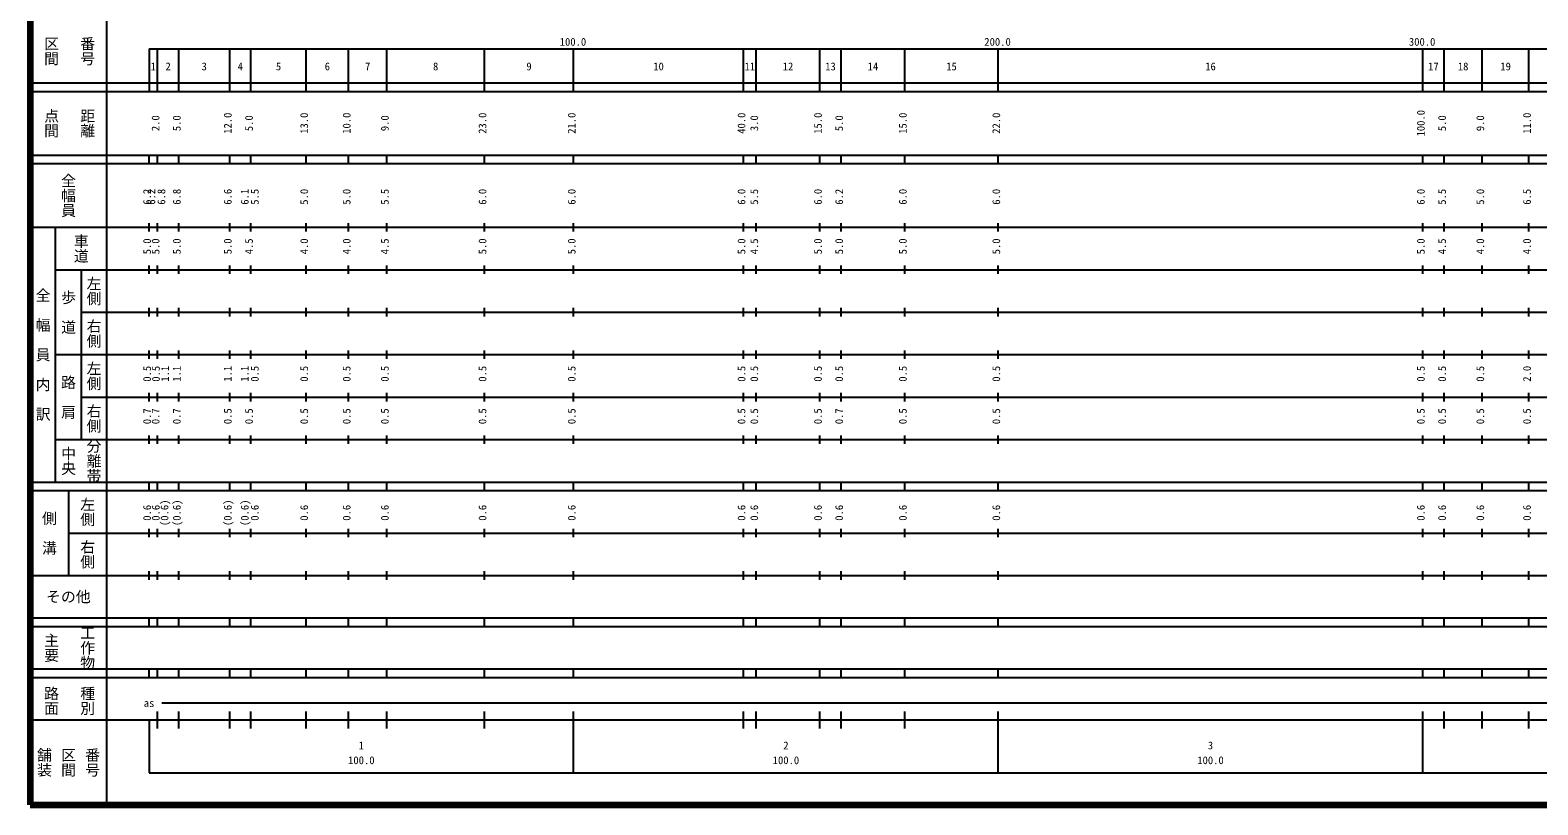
# Model space of a CAD drawing. Units: millimetres on the paper, enlarged 1000 times. Extents: x 40000 to 680000, y 20000 to 380000.
# Drawn here: x 40000 to 395096, y 20000 to 202409 of the extents above; entities that cross this region are included whole.
import ezdxf
from ezdxf.enums import TextEntityAlignment as Align

# ---------------------------------------------------------------- set-up
doc = ezdxf.new("R2010")
doc.units = ezdxf.units.MM
doc.header["$LTSCALE"] = 1000
doc.layers.add('M-TTL', color=2, linetype='Continuous', lineweight=140)
doc.layers.add('M-TTL-BAND', color=7, linetype='Continuous', lineweight=25)
doc.styles.add('@ＭＳ ゴシック', font='')
doc.styles.add('ＭＳ ゴシック', font='')
doc.styles.get('@ＭＳ ゴシック').set_extended_font_data('@MS Gothic')
doc.styles.get('ＭＳ ゴシック').set_extended_font_data('MS Gothic')

msp = doc.modelspace()

# ---------------------------------------------------------------- linework, layer by layer
at = {"layer": 'M-TTL'}
for p, q in [((40000, 380000), (40000, 20000)), ((40000, 20000), (680000, 20000))]:
    msp.add_line(p, q, dxfattribs=at)
at = {"layer": 'M-TTL-BAND'}
for p, q in [((58000, 370000), (58000, 20000)), ((68000, 198000), (579000, 198000)), ((68000, 198000), (68000, 188000)), ((70000, 188000), (70000, 198000)), ((75000, 188000), (75000, 198000)), ((87000, 188000), (87000, 198000)), ((92000, 188000), (92000, 198000)), ((105000, 188000), (105000, 198000)), ((115000, 188000), (115000, 198000)), ((124000, 188000), (124000, 198000)), ((147000, 188000), (147000, 198000)), ((168000, 188000), (168000, 198000)), ((208000, 188000), (208000, 198000)), ((211000, 188000), (211000, 198000)), ((226000, 188000), (226000, 198000)), ((231000, 188000), (231000, 198000)), ((246000, 188000), (246000, 198000)), ((268000, 188000), (268000, 198000)), ((368000, 188000), (368000, 198000)), ((373000, 188000), (373000, 198000)), ((382000, 188000), (382000, 198000)), ((393000, 188000), (393000, 198000)), ((40000, 190000), (579000, 190000)), ((40000, 188000), (579000, 188000)), ((40000, 173000), (579000, 173000)), ((40000, 171000), (579000, 171000)), ((68000, 171000), (68000, 173000)), ((70000, 171000), (70000, 173000)), ((75000, 171000), (75000, 173000)), ((87000, 171000), (87000, 173000)), ((92000, 171000), (92000, 173000)), ((105000, 171000), (105000, 173000)), ((115000, 171000), (115000, 173000)), ((124000, 171000), (124000, 173000)), ((147000, 171000), (147000, 173000)), ((168000, 171000), (168000, 173000)), ((208000, 171000), (208000, 173000)), ((211000, 171000), (211000, 173000)), ((226000, 171000), (226000, 173000)), ((231000, 171000), (231000, 173000)), ((246000, 171000), (246000, 173000)), ((268000, 171000), (268000, 173000)), ((368000, 171000), (368000, 173000)), ((373000, 171000), (373000, 173000)), ((382000, 171000), (382000, 173000)), ((393000, 171000), (393000, 173000)), ((68000, 155000), (68000, 157000)), ((70000, 155000), (70000, 157000)), ((75000, 155000), (75000, 157000)), ((87000, 155000), (87000, 157000)), ((92000, 155000), (92000, 157000)), ((105000, 155000), (105000, 157000)), ((115000, 155000), (115000, 157000)), ((124000, 155000), (124000, 157000)), ((147000, 155000), (147000, 157000)), ((168000, 155000), (168000, 157000)), ((208000, 155000), (208000, 157000)), ((211000, 155000), (211000, 157000)), ((226000, 155000), (226000, 157000)), ((231000, 155000), (231000, 157000)), ((246000, 155000), (246000, 157000)), ((268000, 155000), (268000, 157000)), ((368000, 155000), (368000, 157000)), ((373000, 155000), (373000, 157000)), ((382000, 155000), (382000, 157000)), ((393000, 155000), (393000, 157000)), ((40000, 156000), (579000, 156000)), ((46000, 96000), (46000, 156000)), ((46000, 146000), (579000, 146000)), ((52000, 146000), (52000, 106000)), ((68000, 145000), (68000, 147000)), ((70000, 145000), (70000, 147000)), ((75000, 145000), (75000, 147000)), ((87000, 145000), (87000, 147000)), ((92000, 145000), (92000, 147000)), ((105000, 145000), (105000, 147000)), ((115000, 145000), (115000, 147000)), ((124000, 145000), (124000, 147000)), ((147000, 145000), (147000, 147000)), ((168000, 145000), (168000, 147000)), ((208000, 145000), (208000, 147000)), ((211000, 145000), (211000, 147000)), ((226000, 145000), (226000, 147000)), ((231000, 145000), (231000, 147000)), ((246000, 145000), (246000, 147000)), ((268000, 145000), (268000, 147000)), ((368000, 145000), (368000, 147000)), ((373000, 145000), (373000, 147000)), ((382000, 145000), (382000, 147000)), ((393000, 145000), (393000, 147000)), ((52000, 136000), (579000, 136000)), ((68000, 135000), (68000, 137000)), ((70000, 135000), (70000, 137000)), ((75000, 135000), (75000, 137000)), ((87000, 135000), (87000, 137000)), ((92000, 135000), (92000, 137000)), ((105000, 135000), (105000, 137000)), ((115000, 135000), (115000, 137000)), ((124000, 135000), (124000, 137000)), ((147000, 135000), (147000, 137000)), ((168000, 135000), (168000, 137000)), ((208000, 135000), (208000, 137000)), ((211000, 135000), (211000, 137000)), ((226000, 135000), (226000, 137000)), ((231000, 135000), (231000, 137000)), ((246000, 135000), (246000, 137000)), ((268000, 135000), (268000, 137000)), ((368000, 135000), (368000, 137000)), ((373000, 135000), (373000, 137000)), ((382000, 135000), (382000, 137000)), ((393000, 135000), (393000, 137000)), ((46000, 126000), (579000, 126000)), ((68000, 125000), (68000, 127000)), ((70000, 125000), (70000, 127000)), ((75000, 125000), (75000, 127000)), ((87000, 125000), (87000, 127000)), ((92000, 125000), (92000, 127000)), ((105000, 125000), (105000, 127000)), ((115000, 125000), (115000, 127000)), ((124000, 125000), (124000, 127000)), ((147000, 125000), (147000, 127000)), ((168000, 125000), (168000, 127000)), ((208000, 125000), (208000, 127000)), ((211000, 125000), (211000, 127000)), ((226000, 125000), (226000, 127000)), ((231000, 125000), (231000, 127000)), ((246000, 125000), (246000, 127000)), ((268000, 125000), (268000, 127000)), ((368000, 125000), (368000, 127000)), ((373000, 125000), (373000, 127000)), ((382000, 125000), (382000, 127000)), ((393000, 125000), (393000, 127000)), ((52000, 116000), (579000, 116000)), ((68000, 115000), (68000, 117000)), ((70000, 115000), (70000, 117000)), ((75000, 115000), (75000, 117000)), ((87000, 115000), (87000, 117000)), ((92000, 115000), (92000, 117000)), ((105000, 115000), (105000, 117000)), ((115000, 115000), (115000, 117000)), ((124000, 115000), (124000, 117000)), ((147000, 115000), (147000, 117000)), ((168000, 115000), (168000, 117000)), ((208000, 115000), (208000, 117000)), ((211000, 115000), (211000, 117000)), ((226000, 115000), (226000, 117000)), ((231000, 115000), (231000, 117000)), ((246000, 115000), (246000, 117000)), ((268000, 115000), (268000, 117000)), ((368000, 115000), (368000, 117000)), ((373000, 115000), (373000, 117000)), ((382000, 115000), (382000, 117000)), ((393000, 115000), (393000, 117000)), ((68000, 105000), (68000, 107000)), ((70000, 105000), (70000, 107000)), ((75000, 105000), (75000, 107000)), ((87000, 105000), (87000, 107000)), ((92000, 105000), (92000, 107000)), ((105000, 105000), (105000, 107000)), ((115000, 105000), (115000, 107000)), ((124000, 105000), (124000, 107000)), ((147000, 105000), (147000, 107000)), ((168000, 105000), (168000, 107000)), ((208000, 105000), (208000, 107000)), ((211000, 105000), (211000, 107000)), ((226000, 105000), (226000, 107000)), ((231000, 105000), (231000, 107000)), ((246000, 105000), (246000, 107000)), ((268000, 105000), (268000, 107000)), ((368000, 105000), (368000, 107000)), ((373000, 105000), (373000, 107000)), ((382000, 105000), (382000, 107000)), ((393000, 105000), (393000, 107000)), ((46000, 106000), (579000, 106000)), ((40000, 96000), (579000, 96000)), ((68000, 94000), (68000, 96000)), ((70000, 94000), (70000, 96000)), ((75000, 94000), (75000, 96000)), ((87000, 94000), (87000, 96000)), ((92000, 94000), (92000, 96000)), ((105000, 94000), (105000, 96000)), ((115000, 94000), (115000, 96000)), ((124000, 94000), (124000, 96000)), ((147000, 94000), (147000, 96000)), ((168000, 94000), (168000, 96000)), ((208000, 94000), (208000, 96000)), ((211000, 94000), (211000, 96000)), ((226000, 94000), (226000, 96000)), ((231000, 94000), (231000, 96000)), ((246000, 94000), (246000, 96000)), ((268000, 94000), (268000, 96000)), ((368000, 94000), (368000, 96000)), ((373000, 94000), (373000, 96000)), ((382000, 94000), (382000, 96000)), ((393000, 94000), (393000, 96000)), ((40000, 94000), (579000, 94000)), ((49000, 94000), (49000, 74000)), ((49000, 84000), (579000, 84000)), ((68000, 83000), (68000, 85000)), ((70000, 83000), (70000, 85000)), ((75000, 83000), (75000, 85000)), ((87000, 83000), (87000, 85000)), ((92000, 83000), (92000, 85000)), ((105000, 83000), (105000, 85000)), ((115000, 83000), (115000, 85000)), ((124000, 83000), (124000, 85000)), ((147000, 83000), (147000, 85000)), ((168000, 83000), (168000, 85000)), ((208000, 83000), (208000, 85000)), ((211000, 83000), (211000, 85000)), ((226000, 83000), (226000, 85000)), ((231000, 83000), (231000, 85000)), ((246000, 83000), (246000, 85000)), ((268000, 83000), (268000, 85000)), ((368000, 83000), (368000, 85000)), ((373000, 83000), (373000, 85000)), ((382000, 83000), (382000, 85000)), ((393000, 83000), (393000, 85000)), ((68000, 73000), (68000, 75000)), ((70000, 73000), (70000, 75000)), ((75000, 73000), (75000, 75000)), ((87000, 73000), (87000, 75000)), ((92000, 73000), (92000, 75000)), ((105000, 73000), (105000, 75000)), ((115000, 73000), (115000, 75000)), ((124000, 73000), (124000, 75000)), ((147000, 73000), (147000, 75000)), ((168000, 73000), (168000, 75000)), ((208000, 73000), (208000, 75000)), ((211000, 73000), (211000, 75000)), ((226000, 73000), (226000, 75000)), ((231000, 73000), (231000, 75000)), ((246000, 73000), (246000, 75000)), ((268000, 73000), (268000, 75000)), ((368000, 73000), (368000, 75000)), ((373000, 73000), (373000, 75000)), ((382000, 73000), (382000, 75000)), ((393000, 73000), (393000, 75000)), ((40000, 74000), (579000, 74000)), ((40000, 64000), (579000, 64000)), ((68000, 62000), (68000, 64000)), ((70000, 62000), (70000, 64000)), ((75000, 62000), (75000, 64000)), ((87000, 62000), (87000, 64000)), ((92000, 62000), (92000, 64000)), ((105000, 62000), (105000, 64000)), ((115000, 62000), (115000, 64000)), ((124000, 62000), (124000, 64000)), ((147000, 62000), (147000, 64000)), ((168000, 62000), (168000, 64000)), ((208000, 62000), (208000, 64000)), ((211000, 62000), (211000, 64000)), ((226000, 62000), (226000, 64000)), ((231000, 62000), (231000, 64000)), ((246000, 62000), (246000, 64000)), ((268000, 62000), (268000, 64000)), ((368000, 62000), (368000, 64000)), ((373000, 62000), (373000, 64000)), ((382000, 62000), (382000, 64000)), ((393000, 62000), (393000, 64000)), ((40000, 62000), (579000, 62000)), ((40000, 52000), (579000, 52000)), ((40000, 50000), (579000, 50000)), ((68000, 50000), (68000, 52000)), ((70000, 50000), (70000, 52000)), ((75000, 50000), (75000, 52000)), ((87000, 50000), (87000, 52000)), ((92000, 50000), (92000, 52000)), ((105000, 50000), (105000, 52000)), ((115000, 50000), (115000, 52000)), ((124000, 50000), (124000, 52000)), ((147000, 50000), (147000, 52000)), ((168000, 50000), (168000, 52000)), ((208000, 50000), (208000, 52000)), ((211000, 50000), (211000, 52000)), ((226000, 50000), (226000, 52000)), ((231000, 50000), (231000, 52000)), ((246000, 50000), (246000, 52000)), ((268000, 50000), (268000, 52000)), ((368000, 50000), (368000, 52000)), ((373000, 50000), (373000, 52000)), ((382000, 50000), (382000, 52000)), ((393000, 50000), (393000, 52000)), ((71000, 44000), (565000, 44000)), ((40000, 40000), (579000, 40000)), ((68000, 40000), (68000, 27500)), ((70000, 38000), (70000, 42000)), ((75000, 38000), (75000, 42000)), ((87000, 38000), (87000, 42000)), ((92000, 38000), (92000, 42000)), ((105000, 38000), (105000, 42000)), ((115000, 38000), (115000, 42000)), ((124000, 38000), (124000, 42000)), ((147000, 38000), (147000, 42000)), ((168000, 27500), (168000, 42000)), ((208000, 38000), (208000, 42000)), ((211000, 38000), (211000, 42000)), ((226000, 38000), (226000, 42000)), ((231000, 38000), (231000, 42000)), ((246000, 38000), (246000, 42000)), ((268000, 27500), (268000, 42000)), ((368000, 27500), (368000, 42000)), ((373000, 38000), (373000, 42000)), ((382000, 38000), (382000, 42000)), ((393000, 38000), (393000, 42000)), ((68000, 27500), (579000, 27500))]:
    msp.add_line(p, q, dxfattribs=at)

# ---------------------------------------------------------------- texts
at = {"layer": 'M-TTL-BAND', "style": '@ＭＳ ゴシック'}
for s, p in [('区間', (45000, 197500)), ('番号', (53500, 197500)), ('点間', (45000, 180500)), ('距離', (53500, 180500)), ('全幅員', (49000, 163500)), ('車道', (52000, 151000)), ('左側', (55000, 141000)), ('全\u3000幅\u3000員\u3000内\u3000訳', (43000, 126000)), ('歩\u3000道', (49000, 136000)), ('右側', (55000, 131000)), ('左側', (55000, 121000)), ('路\u3000肩', (49000, 116000)), ('右側', (55000, 111000)), ('中央', (49000, 101000)), ('分離帯', (55000, 101000)), ('左側', (53500, 89000)), ('側\u3000溝', (44500, 84000)), ('右側', (53500, 79000)), ('工作物', (53500, 57000)), ('主要', (45000, 57000)), ('路面', (45000, 44500)), ('種別', (53500, 44500)), ('舗装', (43333, 30000)), ('区間', (49000, 30000)), ('番号', (54667, 30000))]:
    msp.add_text(s, height=2566, rotation=270, dxfattribs=at).set_placement(p, align=Align.MIDDLE_CENTER)
at = {"layer": 'M-TTL-BAND', "style": 'ＭＳ ゴシック'}
for s, p in [('100.0', (167844, 198195)), ('200.0', (267844, 198195)), ('300.0', (367844, 198195)), ('1', (69000, 192405)), ('2', (72500, 192405)), ('3', (81000, 192405)), ('4', (89500, 192405)), ('5', (98500, 192405)), ('6', (110000, 192405)), ('7', (119500, 192405)), ('8', (135500, 192405)), ('9', (157500, 192405)), ('10', (188000, 192405)), ('11', (209500, 192405)), ('12', (218500, 192405)), ('13', (228500, 192405)), ('14', (238500, 192405)), ('15', (257000, 192405)), ('16', (318000, 192405)), ('17', (370500, 192405)), ('18', (377500, 192405)), ('19', (387500, 192405)), ('as', (68000, 42500)), ('1', (118000, 32523)), ('2', (218000, 32523)), ('3', (318000, 32523)), ('100.0', (118000, 29033)), ('100.0', (218000, 29033)), ('100.0', (318000, 29033))]:
    msp.add_text(s, height=1833, dxfattribs=at).set_placement(p, align=Align.BOTTOM_CENTER)
for s, p in [('2.0', (71000, 180500)), ('5.0', (76000, 180500)), ('12.0', (88000, 180500)), ('5.0', (93000, 180500)), ('13.0', (106000, 180500)), ('10.0', (116000, 180500)), ('9.0', (125000, 180500)), ('23.0', (148000, 180500)), ('21.0', (169000, 180500)), ('40.0', (209000, 180500)), ('3.0', (212000, 180500)), ('15.0', (227000, 180500)), ('5.0', (232000, 180500)), ('15.0', (247000, 180500)), ('22.0', (269000, 180500)), ('100.0', (369000, 180500)), ('5.0', (374000, 180500)), ('9.0', (383000, 180500)), ('11.0', (394000, 180500)), ('6.2', (69000, 163174)), ('6.2', (70000, 163174)), ('6.8', (72370, 163174)), ('6.8', (76000, 163174)), ('6.6', (88000, 163174)), ('6.1', (92000, 163174)), ('5.5', (94370, 163174)), ('5.0', (106000, 163174)), ('5.0', (116000, 163174)), ('5.5', (125000, 163174)), ('6.0', (148000, 163174)), ('6.0', (169000, 163174)), ('6.0', (209000, 163174)), ('5.5', (212000, 163174)), ('6.0', (227000, 163174)), ('6.2', (232000, 163174)), ('6.0', (247000, 163174)), ('6.0', (269000, 163174)), ('6.0', (369000, 163174)), ('5.5', (374000, 163174)), ('5.0', (383000, 163174)), ('6.5', (394000, 163174)), ('5.0', (69000, 151500)), ('5.0', (71000, 151500)), ('5.0', (76000, 151500)), ('5.0', (88000, 151500)), ('4.5', (93000, 151500)), ('4.0', (106000, 151500)), ('4.0', (116000, 151500)), ('4.5', (125000, 151500)), ('5.0', (148000, 151500)), ('5.0', (169000, 151500)), ('5.0', (209000, 151500)), ('4.5', (212000, 151500)), ('5.0', (227000, 151500)), ('5.0', (232000, 151500)), ('5.0', (247000, 151500)), ('5.0', (269000, 151500)), ('5.0', (369000, 151500)), ('4.5', (374000, 151500)), ('4.0', (383000, 151500)), ('4.0', (394000, 151500)), ('0.5', (69000, 121500)), ('0.5', (71083, 121500)), ('1.1', (73235, 121500)), ('1.1', (76000, 121500)), ('1.1', (88000, 121500)), ('1.1', (92000, 121500)), ('0.5', (94370, 121500)), ('0.5', (106000, 121500)), ('0.5', (116000, 121500)), ('0.5', (125000, 121500)), ('0.5', (148000, 121500)), ('0.5', (169000, 121500)), ('0.5', (209000, 121500)), ('0.5', (212000, 121500)), ('0.5', (227000, 121500)), ('0.5', (232000, 121500)), ('0.5', (247000, 121500)), ('0.5', (269000, 121500)), ('0.5', (369000, 121500)), ('0.5', (374000, 121500)), ('0.5', (383000, 121500)), ('2.0', (394000, 121500)), ('0.7', (69000, 111500)), ('0.7', (71000, 111500)), ('0.7', (76000, 111500)), ('0.5', (88000, 111500)), ('0.5', (93000, 111500)), ('0.5', (106000, 111500)), ('0.5', (116000, 111500)), ('0.5', (125000, 111500)), ('0.5', (148000, 111500)), ('0.5', (169000, 111500)), ('0.5', (209000, 111500)), ('0.5', (212000, 111500)), ('0.5', (227000, 111500)), ('0.7', (232000, 111500)), ('0.5', (247000, 111500)), ('0.5', (269000, 111500)), ('0.5', (369000, 111500)), ('0.5', (374000, 111500)), ('0.5', (383000, 111500)), ('0.5', (394000, 111500)), ('0.6', (69000, 88764)), ('0.6', (71056, 88764)), ('(0.6)', (73108, 88764)), ('(0.6)', (76000, 88764)), ('(0.6)', (88000, 88764)), ('(0.6)', (92000, 88764)), ('0.6', (94370, 88764)), ('0.6', (106000, 88764)), ('0.6', (116000, 88764)), ('0.6', (125000, 88764)), ('0.6', (148000, 88764)), ('0.6', (169000, 88764)), ('0.6', (209000, 88764)), ('0.6', (212000, 88764)), ('0.6', (227000, 88764)), ('0.6', (232000, 88764)), ('0.6', (247000, 88764)), ('0.6', (269000, 88764)), ('0.6', (369000, 88764)), ('0.6', (374000, 88764)), ('0.6', (383000, 88764)), ('0.6', (394000, 88764))]:
    msp.add_text(s, height=1833, rotation=90, dxfattribs=at).set_placement(p, align=Align.BOTTOM_CENTER)
msp.add_text('その他', height=2566, dxfattribs=at).set_placement((49000, 69000), align=Align.MIDDLE_CENTER)

doc.saveas('drawing.dxf')
